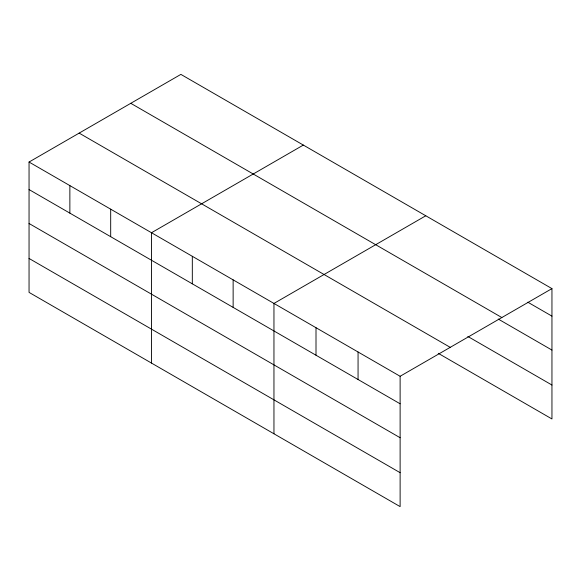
<?xml version="1.0" encoding="UTF-8"?>
<svg xmlns="http://www.w3.org/2000/svg" width="581" height="581" viewBox="0 0 581 581"><rect width="100%" height="100%" fill="white"/><g stroke="black" fill="none" stroke-linecap="round" stroke-linejoin="round"><path stroke-width="0.87" d="M29.05 162.041L400.12 376.277L400.12 506.617L29.05 292.388L29.05 162.041L180.88 74.383L551.95 288.612L551.95 418.959L438.248 353.313M303.333 145.076L151.503 232.734L151.503 363.081M425.786 215.776L273.956 303.435L273.956 433.782M400.12 376.277L551.95 288.612M527.809 302.193L551.95 316.129M130.776 103.309L501.846 317.546M498.215 319.042L551.95 350.067M467.843 336.464L551.95 385.029M79.154 133.114L450.224 347.344M29.05 189.559L400.12 403.795M29.05 223.489L400.12 437.725M29.05 258.451L400.12 472.687M358.063 351.992L358.063 379.509M316.006 327.713L316.006 355.231M233.134 279.868L233.134 307.385M192.318 256.301L192.318 283.818M110.688 209.175L110.688 236.692M69.865 185.608L69.865 213.125"/></g></svg>
